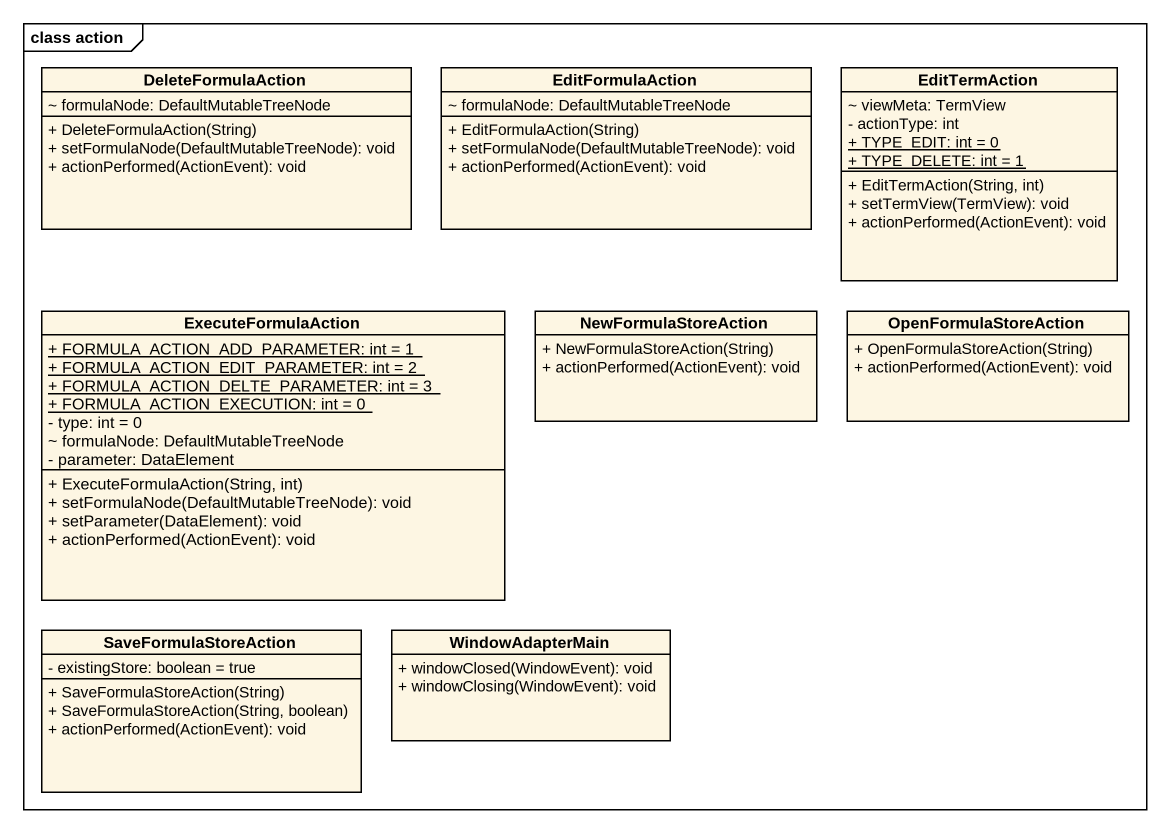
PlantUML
@startuml
mainframe class action
hide circle
hide empty members
skinparam classAttributeIconSize 0
class DeleteFormulaAction {
  ~ formulaNode: DefaultMutableTreeNode
  + DeleteFormulaAction(String)
  + setFormulaNode(DefaultMutableTreeNode): void
  + actionPerformed(ActionEvent): void
}
class EditFormulaAction {
  ~ formulaNode: DefaultMutableTreeNode
  + EditFormulaAction(String)
  + setFormulaNode(DefaultMutableTreeNode): void
  + actionPerformed(ActionEvent): void
}
class EditTermAction {
  ~ viewMeta: TermView
  - actionType: int
  {static} + TYPE_EDIT: int = 0
  {static} + TYPE_DELETE: int = 1
  + EditTermAction(String, int)
  + setTermView(TermView): void
  + actionPerformed(ActionEvent): void
}
class ExecuteFormulaAction {
  {static} + FORMULA_ACTION_ADD_PARAMETER: int = 1
  {static} + FORMULA_ACTION_EDIT_PARAMETER: int = 2
  {static} + FORMULA_ACTION_DELTE_PARAMETER: int = 3
  {static} + FORMULA_ACTION_EXECUTION: int = 0
  - type: int = 0
  ~ formulaNode: DefaultMutableTreeNode
  - parameter: DataElement
  + ExecuteFormulaAction(String, int)
  + setFormulaNode(DefaultMutableTreeNode): void
  + setParameter(DataElement): void
  + actionPerformed(ActionEvent): void
}
class NewFormulaStoreAction {
  + NewFormulaStoreAction(String)
  + actionPerformed(ActionEvent): void
}
class OpenFormulaStoreAction {
  + OpenFormulaStoreAction(String)
  + actionPerformed(ActionEvent): void
}
class SaveFormulaStoreAction {
  - existingStore: boolean = true
  + SaveFormulaStoreAction(String)
  + SaveFormulaStoreAction(String, boolean)
  + actionPerformed(ActionEvent): void
}
class WindowAdapterMain {
  + windowClosed(WindowEvent): void
  + windowClosing(WindowEvent): void
}
@enduml
